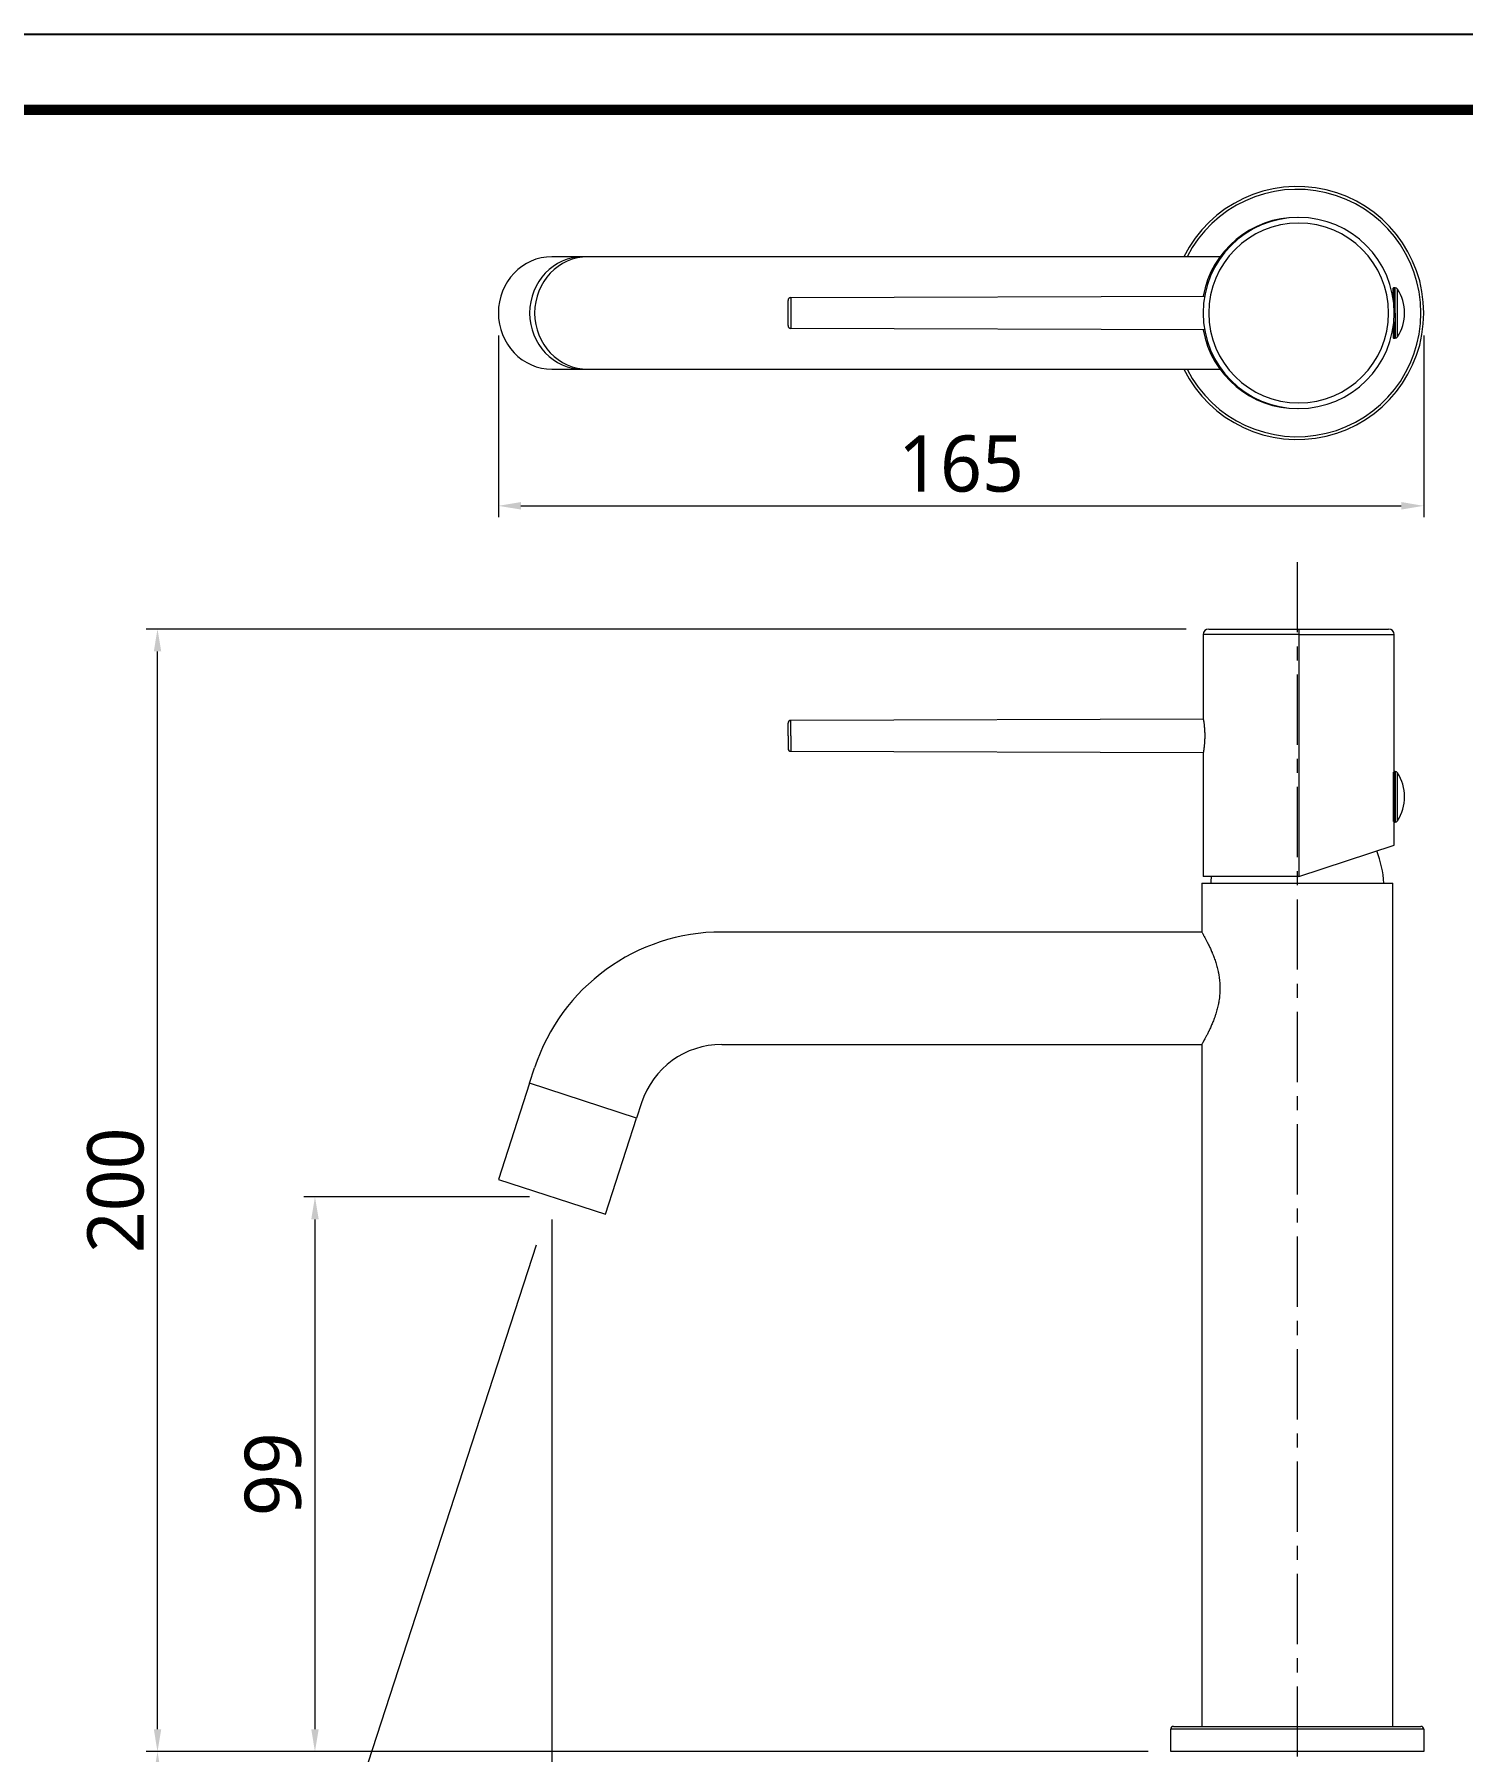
# Model space of a CAD drawing. Extents: x 2474 to 3264, y 0 to 579.
# Drawn here: x 2755.8 to 3009.9, y 273.3 to 578.8 of the extents above; entities that cross this region are included whole.
import ezdxf

# ---------------------------------------------------------------- set-up
doc = ezdxf.new("R2010")
doc.units = 0
doc.header["$LTSCALE"] = 10
doc.header["$MEASUREMENT"] = 0
doc.header["$PDMODE"] = 3
doc.header["$PDSIZE"] = -10
doc.linetypes.add('CENTER', pattern=[2, 1.25, -0.25, 0.25, -0.25])
doc.layers.get('0').update_dxf_attribs({"linetype": 'CONTINUOUS'})
doc.layers.get('DEFPOINTS').update_dxf_attribs({"linetype": 'CONTINUOUS'})
doc.layers.add('1', color=7, linetype='CONTINUOUS')
doc.layers.add('BODY', color=7, linetype='CONTINUOUS')
doc.styles.add('Daelim Dimension', font='NanumGothic.ttf')
doc.dimstyles.new('DEFAULT', dxfattribs={"dimscale": 2, "dimtxt": 2, "dimasz": 2, "dimexe": 0, "dimexo": 2, "dimgap": 1, "dimtad": 1, "dimdec": 0, "dimzin": 9, "dimdsep": 46, "dimtxsty": 'Daelim Dimension', "dimcen": 0.5, "dimclrd": 5, "dimclre": 5, "dimclrt": 256, "dimadec": 1, "dimazin": 0, "dimtfac": 1, "dimtdec": 0, "dimtix": 1, "dimtmove": 0, "dimatfit": 3, "dimfxl": 1, "dimtolj": 1, "dimtzin": 1, "dimlwd": 9, "dimlwe": 9, "dimarcsym": 0})

# ---------------------------------------------------------------- blocks, each defined once
blk = doc.blocks.new('*D1')
at = {"color": 5, "lineweight": 9, "ltscale": 0.5, "transparency": 16777216}
for p, q in [((2847.88, 367.96), (2847.88, 224.68)), ((2980.44, 249.97), (2980.44, 224.68)), ((2851.88, 226.68), (2976.44, 226.68))]:
    blk.add_line(p, q, dxfattribs=at)
at = {"color": 5, "ltscale": 0.5, "transparency": 16777216}
for points in [[(2851.88, 227.34), (2851.88, 226.01), (2847.88, 226.68)], [(2976.44, 227.34), (2976.44, 226.01), (2980.44, 226.68)]]:
    blk.add_solid(points, dxfattribs=at)
at = {"layer": 'DEFPOINTS', "color": 0, "ltscale": 0.5, "transparency": 16777216}
for p in [(2847.88, 371.96), (2980.44, 253.97), (2980.44, 226.68)]:
    blk.add_point(p, dxfattribs=at)
at = {"color": 7, "ltscale": 0.5, "transparency": 16777216, "insert": (2914.16, 234.13), "char_height": 10, "attachment_point": 5, "style": 'Daelim Dimension'}
blk.add_mtext('\\A1;133', dxfattribs=at)
blk = doc.blocks.new('*D2')
at = {"color": 5, "lineweight": 9, "ltscale": 0.5, "transparency": 16777216}
for p, q in [((2847.88, 367.14), (2847.88, 243.45)), ((2845.1, 363.4), (2808.17, 249.74))]:
    blk.add_line(p, q, dxfattribs=at)
blk.add_arc((2847.88, 371.96), 126.51, 253.8117, 268.1883, dxfattribs=at)
at = {"color": 5, "ltscale": 0.5, "transparency": 16777216}
for points in [[(2812.41, 249.83), (2812.8, 251.11), (2808.78, 251.65)], [(2843.89, 246.18), (2843.87, 244.85), (2847.88, 245.45)]]:
    blk.add_solid(points, dxfattribs=at)
at = {"layer": 'DEFPOINTS', "color": 0, "ltscale": 0.5, "transparency": 16777216}
for p in [(2853.44, 389.08), (2847.88, 371.96), (2847.88, 371.14), (2846.33, 367.21), (2821.58, 248.22)]:
    blk.add_point(p, dxfattribs=at)
at = {"color": 7, "ltscale": 0.5, "transparency": 16777216, "insert": (2829.29, 254.62), "char_height": 10, "attachment_point": 5, "rotation": 351, "style": 'Daelim Dimension'}
blk.add_mtext('\\A1;18.0°', dxfattribs=at)
blk = doc.blocks.new('*D3')
at = {"color": 5, "lineweight": 9, "ltscale": 0.5, "transparency": 16777216}
for p, q in [((2960.69, 472.98), (2775.75, 472.98)), ((2777.75, 277.28), (2777.75, 468.98)), ((2953.94, 273.28), (2775.75, 273.28))]:
    blk.add_line(p, q, dxfattribs=at)
at = {"color": 5, "ltscale": 0.5, "transparency": 16777216}
for points in [[(2777.09, 468.98), (2778.42, 468.98), (2777.75, 472.98)], [(2777.09, 277.28), (2778.42, 277.28), (2777.75, 273.28)]]:
    blk.add_solid(points, dxfattribs=at)
at = {"layer": 'DEFPOINTS', "color": 0, "ltscale": 0.5, "transparency": 16777216}
for p in [(2777.75, 472.98), (2964.69, 472.98), (2957.94, 273.28)]:
    blk.add_point(p, dxfattribs=at)
at = {"color": 7, "ltscale": 0.5, "transparency": 16777216, "insert": (2770.33, 373.13), "char_height": 10, "attachment_point": 5, "rotation": 90, "style": 'Daelim Dimension'}
blk.add_mtext('\\A1;200', dxfattribs=at)
blk = doc.blocks.new('*D4')
at = {"color": 5, "lineweight": 9, "ltscale": 0.5, "transparency": 16777216}
for p, q in [((2838.37, 525.19), (2838.37, 492.89)), ((3002.94, 525.19), (3002.94, 492.89)), ((2842.37, 494.89), (2998.94, 494.89))]:
    blk.add_line(p, q, dxfattribs=at)
at = {"color": 5, "ltscale": 0.5, "transparency": 16777216}
for points in [[(2842.37, 495.56), (2842.37, 494.23), (2838.37, 494.89)], [(2998.94, 495.56), (2998.94, 494.23), (3002.94, 494.89)]]:
    blk.add_solid(points, dxfattribs=at)
at = {"layer": 'DEFPOINTS', "color": 0, "ltscale": 0.5, "transparency": 16777216}
for p in [(2838.37, 529.19), (3002.94, 529.19), (3002.94, 494.89)]:
    blk.add_point(p, dxfattribs=at)
at = {"color": 7, "ltscale": 0.5, "transparency": 16777216, "insert": (2920.65, 502.34), "char_height": 10, "attachment_point": 5, "style": 'Daelim Dimension'}
blk.add_mtext('\\A1;165', dxfattribs=at)
blk = doc.blocks.new('*D5')
at = {"color": 5, "lineweight": 9, "ltscale": 0.5, "transparency": 16777216}
for p, q in [((2843.88, 371.96), (2803.75, 371.96)), ((2805.75, 367.96), (2805.75, 277.28)), ((2953.94, 273.28), (2803.75, 273.28))]:
    blk.add_line(p, q, dxfattribs=at)
at = {"color": 5, "ltscale": 0.5, "transparency": 16777216}
for points in [[(2805.09, 367.96), (2806.42, 367.96), (2805.75, 371.96)], [(2805.09, 277.28), (2806.42, 277.28), (2805.75, 273.28)]]:
    blk.add_solid(points, dxfattribs=at)
at = {"layer": 'DEFPOINTS', "color": 0, "ltscale": 0.5, "transparency": 16777216}
for p in [(2847.88, 371.96), (2805.75, 273.28), (2957.94, 273.28)]:
    blk.add_point(p, dxfattribs=at)
at = {"color": 7, "ltscale": 0.5, "transparency": 16777216, "insert": (2798.31, 322.62), "char_height": 10, "attachment_point": 5, "rotation": 90, "style": 'Daelim Dimension'}
blk.add_mtext('\\A1;99', dxfattribs=at)
blk = doc.blocks.new('*D6')
at = {"color": 5, "lineweight": 9, "ltscale": 0.5, "transparency": 16777216}
for p, q in [((2953.94, 273.28), (2775.75, 273.28)), ((2777.75, 99.96), (2777.75, 269.28)), ((2962.58, 95.96), (2775.75, 95.96))]:
    blk.add_line(p, q, dxfattribs=at)
at = {"color": 5, "ltscale": 0.5, "transparency": 16777216}
for points in [[(2777.09, 269.28), (2778.42, 269.28), (2777.75, 273.28)], [(2777.09, 99.96), (2778.42, 99.96), (2777.75, 95.96)]]:
    blk.add_solid(points, dxfattribs=at)
at = {"layer": 'DEFPOINTS', "color": 0, "ltscale": 0.5, "transparency": 16777216}
for p in [(2777.75, 273.28), (2957.94, 273.28), (2966.58, 95.96)]:
    blk.add_point(p, dxfattribs=at)
at = {"color": 7, "ltscale": 0.5, "transparency": 16777216, "insert": (2770.31, 184.62), "char_height": 10, "attachment_point": 5, "rotation": 90, "style": 'Daelim Dimension'}
blk.add_mtext('\\A1;480', dxfattribs=at)

msp = doc.modelspace()

# ---------------------------------------------------------------- linework, layer by layer
at = {"ltscale": 0.5}
msp.add_lwpolyline([(2473.97, 0), (3263.85, 0), (3263.85, 578.76), (2473.97, 578.76)], close=True, dxfattribs=at)
at = {"color": 5, "linetype": 'ByBlock', "lineweight": 200, "const_width": 1.82}
msp.add_lwpolyline([(2486.67, 24.78), (3251.07, 24.78), (3251.07, 565.32), (2486.67, 565.32)], close=True, dxfattribs=at)
at = {"layer": '1', "color": 7, "linetype": 'Continuous', "lineweight": 18}
for p, q in [((2853.44, 539.19), (2847.88, 539.19)), ((2854.33, 539.19), (2853.44, 539.19)), ((2878.1, 539.19), (2854.33, 539.19)), ((2966.69, 539.19), (2878.1, 539.19)), ((2890.39, 531.94), (2963.95, 532.16)), ((2997.42, 532.44), (2997.38, 532.44)), ((2997.51, 531.62), (2997.51, 533.59)), ((2997.86, 533.69), (2997.61, 533.69)), ((2889.89, 526.94), (2889.89, 531.44)), ((2963.95, 526.22), (2890.39, 526.44)), ((2997.38, 525.95), (2997.42, 525.94)), ((2997.51, 526.76), (2997.51, 524.79)), ((2997.61, 524.69), (2997.86, 524.69)), ((2847.88, 519.19), (2853.44, 519.19)), ((2853.44, 519.19), (2854.33, 519.19)), ((2854.33, 519.19), (2878.1, 519.19)), ((2878.1, 519.19), (2966.69, 519.19)), ((2963.69, 471.98), (2963.69, 457.13)), ((2964.69, 472.98), (2980.69, 472.98)), ((2980.69, 472.98), (2996.69, 472.98)), ((2997.69, 445.13), (2997.69, 471.98)), ((2889.89, 453.98), (2889.89, 456.23)), ((2963.72, 456.95), (2890.39, 456.73)), ((2889.89, 453.98), (2889.89, 451.73)), ((2890.39, 451.23), (2963.72, 451.01)), ((2963.69, 450.83), (2963.69, 428.98)), ((2997.51, 447.53), (2997.51, 438.73)), ((2997.86, 447.63), (2997.69, 447.63)), ((2997.69, 434.5), (2997.69, 440.83)), ((2997.69, 438.63), (2997.86, 438.63)), ((2980.69, 428.98), (2997.69, 434.5)), ((2963.44, 427.78), (2997.44, 427.78)), ((2997.44, 277.78), (2997.44, 427.78)), ((2843.93, 392.17), (2844.81, 394.9)), ((2843.93, 392.17), (2838.37, 375.05)), ((2862.95, 385.99), (2843.93, 392.17)), ((2862.95, 385.99), (2843.93, 392.17)), ((2863.84, 388.72), (2862.95, 385.99)), ((2857.39, 368.87), (2862.95, 385.99)), ((2838.37, 375.05), (2857.39, 368.87)), ((2957.94, 273.28), (2957.94, 277.28)), ((2958.44, 277.78), (3002.44, 277.78)), ((3002.94, 277.28), (3002.94, 273.28)), ((3002.94, 273.28), (2957.94, 273.28))]:
    msp.add_line(p, q, dxfattribs=at)
at = {"layer": '1', "color": 7, "linetype": 'Continuous', "lineweight": 13}
for p, q in [((2890.39, 531.94), (2890.39, 526.44)), ((2997.42, 532.22), (2997.42, 532.44)), ((2997.61, 533.69), (2997.61, 530.78)), ((2997.86, 529.22), (2997.86, 533.69)), ((2998.28, 529.22), (2998.28, 533.46)), ((2997.86, 529.19), (2997.86, 524.69)), ((2998.28, 524.93), (2998.28, 529.19)), ((2997.42, 526.16), (2997.42, 525.94)), ((2997.61, 527.6), (2997.61, 524.69)), ((2980.69, 471.98), (2963.69, 471.98)), ((2980.69, 472.98), (2980.69, 471.98)), ((2980.69, 471.98), (2997.69, 471.98)), ((2890.39, 453.98), (2890.39, 456.73)), ((2890.39, 453.98), (2890.39, 451.23)), ((2997.61, 447.63), (2997.61, 438.63)), ((2997.86, 447.63), (2997.86, 438.63)), ((2998.28, 438.86), (2998.28, 447.39)), ((2997.86, 438.63), (2997.86, 438.63)), ((2998.28, 438.86), (2998.28, 438.86)), ((3002.94, 277.28), (2957.94, 277.28))]:
    msp.add_line(p, q, dxfattribs=at)
at = {"layer": '1', "color": 7, "linetype": 'Continuous', "lineweight": 18}
for centre, radius, start, end in [((2980.44, 529.19), 22.5, 0, 153.6103), ((2980.69, 529.19), 17, 90, 270), ((2980.44, 529.19), 17, 89.5809, 169.9284), ((2980.69, 529.19), 17, 270, 90), ((2890.39, 531.44), 0.5, 90.1726, 180), ((2997.41, 532.54), 0.1, 271.5, 0.0001), ((2997.61, 533.59), 0.1, 90, 180), ((2997.86, 533.19), 0.5, 32.2309, 90), ((2991.51, 529.19), 8, 0, 32.231), ((2980.44, 529.19), 22.5, 206.3897, 0), ((2991.51, 529.19), 8, 327.769, 0), ((2890.39, 526.94), 0.5, 180, 269.8274), ((2980.44, 529.19), 17, 190.0716, 270.4191), ((2997.41, 525.84), 0.1, 359.9999, 88.5), ((2997.41, 526.51), 0.1, 0.0004, 43.3618), ((2997.61, 524.79), 0.1, 180, 270), ((2997.86, 525.19), 0.5, 270, 327.7691), ((2964.69, 471.98), 1, 90, 180), ((2996.69, 471.98), 1, 0, 90), ((2890.39, 456.23), 0.5, 90.1726, 180), ((2890.39, 451.73), 0.5, 180, 269.8274), ((2997.86, 447.13), 0.5, 32.2309, 90), ((2991.51, 443.13), 8, 0, 32.231), ((2991.51, 443.13), 8, 327.769, 0), ((2997.86, 439.13), 0.5, 270, 327.7691), ((2975.88, 426.48), 20, 3.7175, 20.5471), ((2985, 426.48), 20, 172.8149, 176.2825), ((2878.1, 384.08), 35, 90, 162), ((2878.1, 384.08), 15, 90, 162), ((2958.44, 277.28), 0.5, 90, 180), ((3002.44, 277.28), 0.5, 0, 90)]:
    msp.add_arc(centre, radius, start, end, dxfattribs=at)
at = {"layer": '1', "color": 7, "linetype": 'Continuous', "lineweight": 13}
for centre, radius, start, end in [((2980.44, 529.19), 22, 0, 152.9634), ((2980.69, 529.19), 16, 90, 270), ((2980.69, 529.19), 16, 270, 90), ((2980.44, 529.19), 22, 207.0366, 0)]:
    msp.add_arc(centre, radius, start, end, dxfattribs=at)
at = {"layer": '1', "color": 7, "linetype": 'Continuous', "lineweight": 18}
for centre, major_axis, ratio, start_param, end_param in [((2847.88, 529.19), (0, -10), 0.951057, 3.141593, 4.712389), ((2853.44, 529.19), (0, -10), 0.951057, 3.141593, 4.712389), ((2853.44, 529.19), (0, -10), 0.951057, 3.141593, 4.712389), ((2847.88, 529.19), (0, 10), 0.951057, 1.570796, 3.141593), ((2853.44, 529.19), (0, -10), 0.951057, 4.712389, 6.283185), ((2853.44, 529.19), (0, -10), 0.951057, 4.712389, 6.283185), ((2997.41, 526.52), (0.1, 0), 0.79903, 0.554212, 0.763368)]:
    msp.add_ellipse(centre, major_axis=major_axis, ratio=ratio, start_param=start_param, end_param=end_param, dxfattribs=at)
at = {"layer": '1', "color": 7, "linetype": 'Continuous', "lineweight": 13}
for centre, major_axis, ratio, start_param, end_param in [((2854.33, 529.19), (0, 10), 0.951057, 0, 1.570796), ((2997.41, 531.81), (-0.1, 0), 0.749103, 2.469592, 3.141593), ((2854.33, 529.19), (0, -10), 0.951057, 4.712389, 6.283185), ((2997.41, 526.57), (0.1, 0), 0.748993, 0.000034, 0.661772)]:
    msp.add_ellipse(centre, major_axis=major_axis, ratio=ratio, start_param=start_param, end_param=end_param, dxfattribs=at)
at = {"layer": '1', "color": 7, "linetype": 'Continuous', "lineweight": 18}
for points, knots in [([(2997.51, 531.84), (2997.5, 531.83), (2997.49, 531.81), (2997.47, 531.79), (2997.44, 531.78), (2997.42, 531.78), (2997.41, 531.78)], [0, 0, 0, 0, 0.25543, 0.514766, 0.766246, 1, 1, 1, 1]), ([(2963.69, 457.13), (2963.69, 457.13), (2963.69, 457.13), (2963.69, 457.11), (2963.7, 457.07), (2963.71, 457.02), (2963.72, 456.99), (2963.72, 456.98), (2963.72, 456.96), (2963.72, 456.95), (2963.73, 456.93), (2963.73, 456.91), (2963.74, 456.85), (2963.75, 456.76), (2963.77, 456.66), (2963.78, 456.57), (2963.79, 456.54), (2963.8, 456.48), (2963.8, 456.45), (2963.82, 456.35), (2963.84, 456.21), (2963.87, 455.98), (2963.88, 455.82), (2963.9, 455.69), (2963.9, 455.65), (2963.91, 455.56), (2963.91, 455.51), (2963.93, 455.38), (2963.94, 455.19), (2963.95, 455), (2963.96, 454.85), (2963.96, 454.8), (2963.97, 454.72), (2963.97, 454.7), (2963.97, 454.65), (2963.98, 454.52), (2963.98, 454.29), (2963.98, 454.09), (2963.98, 453.88), (2963.98, 453.78), (2963.98, 453.65), (2963.98, 453.62), (2963.98, 453.57), (2963.98, 453.49), (2963.97, 453.42), (2963.97, 453.26), (2963.96, 453.07), (2963.95, 452.87), (2963.94, 452.73), (2963.93, 452.68), (2963.93, 452.59), (2963.92, 452.54), (2963.91, 452.4), (2963.89, 452.23), (2963.87, 452.06), (2963.86, 451.94), (2963.85, 451.89), (2963.85, 451.83), (2963.84, 451.79), (2963.84, 451.77), (2963.83, 451.68), (2963.81, 451.54), (2963.78, 451.36), (2963.76, 451.25), (2963.75, 451.19), (2963.75, 451.18), (2963.75, 451.16), (2963.75, 451.15), (2963.74, 451.11), (2963.74, 451.09), (2963.73, 451.03), (2963.71, 450.96), (2963.7, 450.91), (2963.7, 450.88), (2963.7, 450.87), (2963.69, 450.86), (2963.69, 450.85), (2963.69, 450.84), (2963.69, 450.83), (2963.69, 450.83)], [0, 0, 0, 0, 0.03125, 0.03125, 0.0625, 0.09375, 0.09375, 0.101562, 0.101562, 0.109375, 0.109375, 0.125, 0.125, 0.15625, 0.1875, 0.1875, 0.203125, 0.203125, 0.21875, 0.21875, 0.25, 0.28125, 0.3125, 0.3125, 0.328125, 0.328125, 0.34375, 0.34375, 0.375, 0.40625, 0.40625, 0.421875, 0.421875, 0.429687, 0.429687, 0.4375, 0.46875, 0.5, 0.5, 0.53125, 0.53125, 0.539062, 0.539062, 0.546875, 0.5625, 0.5625, 0.59375, 0.625, 0.625, 0.640625, 0.640625, 0.65625, 0.65625, 0.6875, 0.71875, 0.71875, 0.734375, 0.742187, 0.742187, 0.75, 0.75, 0.78125, 0.8125, 0.84375, 0.84375, 0.851562, 0.851562, 0.859375, 0.859375, 0.875, 0.875, 0.90625, 0.9375, 0.9375, 0.953125, 0.953125, 0.96875, 0.96875, 1, 1, 1, 1]), ([(2963.44, 419.08), (2963.44, 419.08), (2963.45, 419.06), (2963.49, 419), (2963.52, 418.95), (2963.6, 418.81), (2963.64, 418.73), (2963.71, 418.62), (2963.71, 418.61), (2963.73, 418.58), (2963.75, 418.54), (2963.8, 418.45), (2963.86, 418.36), (2963.96, 418.17), (2964.04, 418.02), (2964.21, 417.72), (2964.29, 417.55), (2964.41, 417.32), (2964.44, 417.27), (2964.48, 417.18), (2964.56, 417.04), (2964.63, 416.89), (2964.78, 416.58), (2964.88, 416.37), (2965.09, 415.92), (2965.19, 415.68), (2965.32, 415.37), (2965.35, 415.31), (2965.4, 415.18), (2965.42, 415.12), (2965.5, 414.93), (2965.55, 414.79), (2965.7, 414.4), (2965.8, 414.12), (2965.98, 413.56), (2966.07, 413.27), (2966.23, 412.67), (2966.31, 412.37), (2966.38, 412.01), (2966.39, 411.97), (2966.41, 411.89), (2966.43, 411.77), (2966.48, 411.49), (2966.52, 411.25), (2966.59, 410.76), (2966.63, 410.43), (2966.67, 409.93), (2966.68, 409.77), (2966.69, 409.51), (2966.69, 409.43), (2966.69, 409.26), (2966.69, 409.18), (2966.69, 408.75), (2966.68, 408.42), (2966.63, 407.75), (2966.6, 407.43), (2966.53, 406.94), (2966.5, 406.77), (2966.47, 406.57), (2966.46, 406.53), (2966.44, 406.45), (2966.44, 406.41), (2966.41, 406.29), (2966.4, 406.21), (2966.31, 405.82), (2966.24, 405.51), (2966.08, 404.91), (2965.99, 404.62), (2965.87, 404.26), (2965.85, 404.19), (2965.8, 404.05), (2965.78, 403.98), (2965.7, 403.77), (2965.65, 403.64), (2965.5, 403.24), (2965.4, 402.98), (2965.19, 402.49), (2965.09, 402.25), (2964.94, 401.91), (2964.88, 401.8), (2964.81, 401.64), (2964.78, 401.58), (2964.73, 401.48), (2964.71, 401.43), (2964.58, 401.17), (2964.48, 400.98), (2964.3, 400.62), (2964.21, 400.45), (2964.04, 400.14), (2963.96, 400), (2963.88, 399.84), (2963.85, 399.79), (2963.82, 399.75), (2963.81, 399.72), (2963.8, 399.7), (2963.76, 399.63), (2963.73, 399.58), (2963.64, 399.43), (2963.6, 399.35), (2963.52, 399.22), (2963.49, 399.17), (2963.47, 399.12), (2963.46, 399.12), (2963.45, 399.1), (2963.45, 399.1), (2963.44, 399.08), (2963.44, 399.08), (2963.44, 399.08)], [0, 0, 0, 0, 0.031252, 0.031252, 0.062505, 0.062505, 0.093757, 0.093757, 0.097663, 0.097663, 0.10157, 0.109383, 0.125009, 0.125009, 0.156261, 0.156261, 0.187514, 0.187514, 0.195327, 0.195327, 0.20314, 0.218766, 0.218766, 0.250018, 0.250018, 0.281271, 0.281271, 0.289084, 0.289084, 0.296897, 0.296897, 0.312523, 0.312523, 0.343775, 0.343775, 0.375028, 0.375028, 0.40628, 0.40628, 0.410186, 0.410186, 0.414093, 0.421906, 0.437532, 0.437532, 0.468784, 0.468784, 0.484411, 0.484411, 0.492224, 0.492224, 0.500037, 0.500037, 0.531289, 0.531289, 0.562541, 0.562541, 0.578167, 0.578167, 0.582074, 0.582074, 0.585981, 0.585981, 0.593794, 0.593794, 0.625046, 0.625046, 0.656298, 0.656298, 0.664111, 0.664111, 0.671924, 0.671924, 0.687551, 0.687551, 0.718803, 0.718803, 0.750055, 0.750055, 0.765681, 0.765681, 0.773494, 0.773494, 0.781307, 0.781307, 0.81256, 0.81256, 0.843812, 0.843812, 0.875064, 0.875064, 0.882877, 0.886784, 0.886784, 0.89069, 0.89069, 0.906317, 0.906317, 0.937569, 0.937569, 0.968821, 0.968821, 0.976634, 0.976634, 0.984447, 0.984447, 1, 1, 1, 1])]:
    msp.add_open_spline(points, degree=3, knots=knots, dxfattribs=at)
at = {"layer": '1', "color": 7, "linetype": 'Continuous', "lineweight": 13}
msp.add_open_spline([(2980.69, 471.98), (2980.69, 428.98)], degree=1, dxfattribs=at)
at = {"layer": '1', "color": 7, "linetype": 'Continuous', "lineweight": 18}
for points in [[(2963.44, 427.78), (2963.44, 419.08)], [(2963.44, 419.08), (2878.1, 419.08)], [(2878.1, 399.08), (2963.44, 399.08)], [(2963.44, 399.08), (2963.44, 277.78)]]:
    msp.add_open_spline(points, degree=1, dxfattribs=at)
msp.add_rational_spline([(2980.69, 428.98), (2963.69, 428.98), (2963.69, 428.98)], [1, 0.707107050768, 0.999999460837], degree=2, dxfattribs=at)
at = {"layer": 'BODY', "color": 1, "linetype": 'CENTER', "lineweight": 5}
msp.add_line((2980.44, 484.89), (2980.44, 86.77), dxfattribs=at)

# ---------------------------------------------------------------- dimensions: what is measured, and where the dimension line sits
at = {"color": 5, "ltscale": 0.5}
for base, p1, p2, picture, middle in [((3002.94, 494.89), (2838.37, 529.19), (3002.94, 529.19), '*D4', (2920.65, 502.34)), ((2980.44, 226.68), (2847.88, 371.96), (2980.44, 253.97), '*D1', (2914.16, 234.13))]:
    dim = msp.add_linear_dim(base=base, p1=p1, p2=p2, dimstyle='DEFAULT', override={"dimtxt": 5, "dimexe": 1, "dimclrt": 7}, dxfattribs=at)
    dim.commit()
    dim.dimension.update_dxf_attribs({"geometry": picture, "text_midpoint": middle})
for base, p1, p2, picture, middle in [((2777.75, 472.98), (2957.94, 273.28), (2964.69, 472.98), '*D3', (2770.33, 373.13)), ((2805.75, 273.28), (2847.88, 371.96), (2957.94, 273.28), '*D5', (2798.31, 322.62))]:
    dim = msp.add_linear_dim(base=base, p1=p1, p2=p2, angle=90, dimstyle='DEFAULT', override={"dimtxt": 5, "dimexe": 1, "dimclrt": 7}, dxfattribs=at)
    dim.commit()
    dim.dimension.update_dxf_attribs({"geometry": picture, "text_midpoint": middle})
dim = msp.add_angular_dim_2l(base=(2821.58, 248.22), line1=((2846.33, 367.21), (2853.44, 389.08)), line2=((2847.88, 371.96), (2847.88, 371.14)), dimstyle='DEFAULT', override={"dimtxt": 5, "dimexe": 1, "dimclrt": 7}, dxfattribs=at)
dim.commit()
dim.dimension.update_dxf_attribs({"geometry": '*D2', "text_midpoint": (2829.29, 254.62)})
dim = msp.add_linear_dim(base=(2777.75, 273.28), p1=(2966.58, 95.96), p2=(2957.94, 273.28), angle=90, text='480', dimstyle='DEFAULT', override={"dimtxt": 5, "dimexe": 1, "dimclrt": 7}, dxfattribs=at)
dim.commit()
dim.dimension.update_dxf_attribs({"geometry": '*D6', "text_midpoint": (2770.31, 184.62)})

doc.saveas('drawing.dxf')
